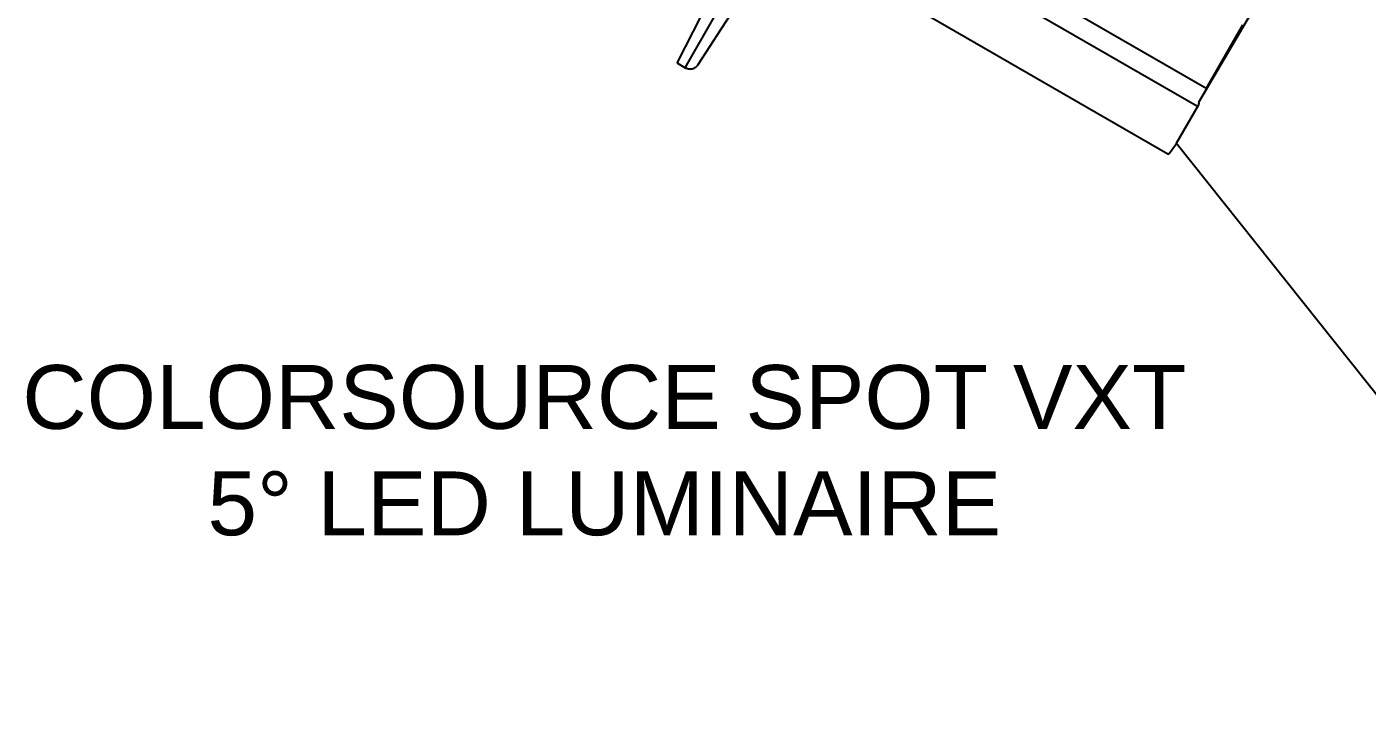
# Model space of a CAD drawing. Extents: x 5 to 346, y -5 to 215.
# Drawn here: x 10.2 to 28.58, y 155.1 to 164.59 of the extents above; entities that cross this region are included whole.
import ezdxf

# ---------------------------------------------------------------- set-up
doc = ezdxf.new("R2010")
doc.units = 0
doc.header["$LTSCALE"] = 0.5
doc.header["$MEASUREMENT"] = 0
doc.layers.add('OBJECT', color=7, linetype='CONTINUOUS')
doc.layers.add('RISER', color=7, linetype='CONTINUOUS')
doc.styles.add('ARIAL', font='arial.ttf')

# ---------------------------------------------------------------- blocks, each defined once
blk = doc.blocks.new('ColorSource spot VXT-05')
at = {"layer": 'RISER'}
for p, q in [((5.884, -26.263), (9.283, -28.226)), ((9.157, -28.474), (5.619, -26.432)), ((10.164, -26.729), (9.171, -28.416)), ((4.959, -26.934), (8.748, -29.122)), ((2.632, -27.402), (2.778, -27.178)), ((2.345, -27.236), (2.024, -27.867)), ((2.13, -27.94), (2.549, -27.215)), ((9.277, -28.222), (9.779, -27.354)), ((2.311, -27.896), (2.632, -27.402)), ((2.028, -27.88), (2.13, -27.94)), ((8.867, -28.977), (9.169, -28.454)), ((9.176, -28.422), (9.171, -28.416)), ((8.768, -29.118), (8.866, -28.978)), ((8.862, -28.972), (15.156, -36.871))]:
    blk.add_line(p, q, dxfattribs=at)
for centre, radius, start, end in [((2.033, -27.872), 0.01, 153.0226, 235.0653), ((9.163, -28.431), 0.015, 326.1933, 32.5858), ((8.854, -28.969), 0.015, 325, 330), ((8.756, -29.109), 0.015, 240, 324.2564)]:
    blk.add_arc(centre, radius, start, end, dxfattribs=at)
for points, knots in [([(2.13, -27.94), (2.146, -27.946), (2.177, -27.96), (2.23, -27.957), (2.279, -27.936), (2.301, -27.909), (2.312, -27.896)], [0, 0, 0, 0, 0.2407727, 0.5, 0.7592273, 1, 1, 1, 1]), ([(9.168, -28.454), (9.171, -28.45), (9.175, -28.442), (9.175, -28.44), (9.176, -28.439)], [0, 0, 0, 0, 0.487697, 1, 1, 1, 1])]:
    blk.add_open_spline(points, degree=3, knots=knots, dxfattribs=at)
at = {"layer": 'RISER', "color": 1, "insert": (1.023, -32.016), "char_height": 0.875, "width": 20.15864, "attachment_point": 2, "style": 'ARIAL'}
blk.add_mtext('COLORSOURCE SPOT VXT\\P5%%D LED LUMINAIRE', dxfattribs=at)

msp = doc.modelspace()

# ---------------------------------------------------------------- block references
at = {"layer": 'OBJECT'}
msp.add_blockref('ColorSource spot VXT-05', (17.097, 191.966), dxfattribs=at)

doc.saveas('drawing.dxf')
